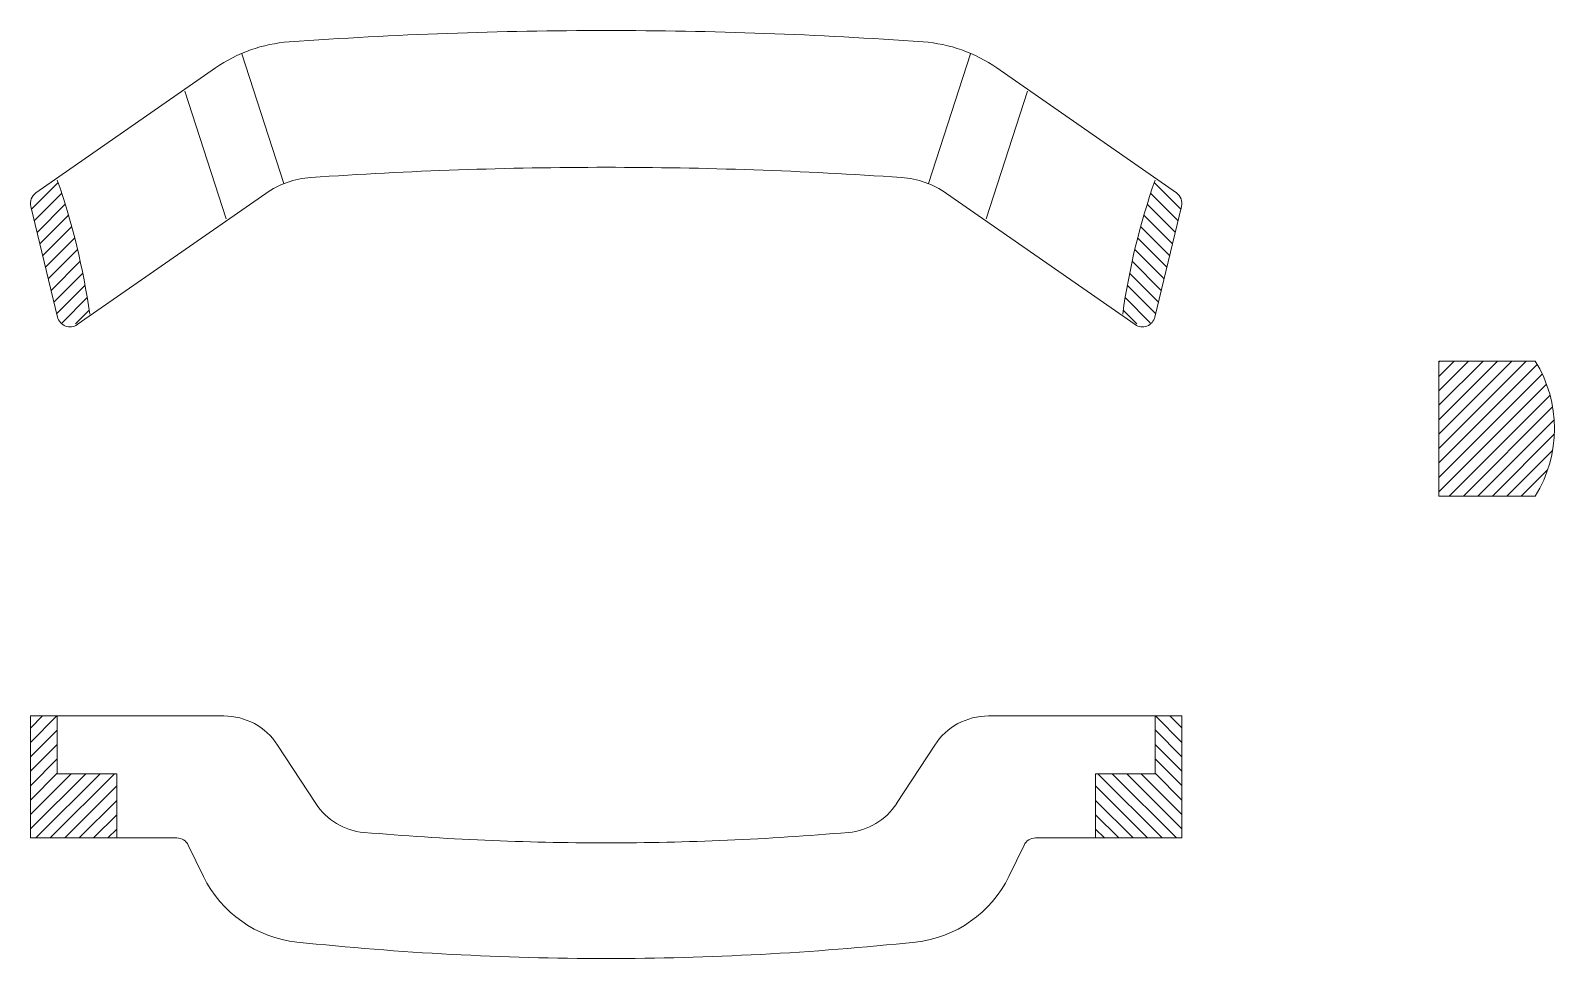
# Model space of a CAD drawing. Header units: millimetres. Extents: x 2758.2 to 2782, y 1679.2 to 1693.6.
import ezdxf

# ---------------------------------------------------------------- set-up
doc = ezdxf.new("R2010")
doc.units = ezdxf.units.MM

msp = doc.modelspace()

# ---------------------------------------------------------------- hatches: boundary and pattern name
at = {"lineweight": 9}
h = msp.add_hatch(dxfattribs=at)
h.set_pattern_fill('ANSI31', color=1, scale=0.05, style=0)
h.set_pattern_definition([(45, (1369.82613, 1126.15828), (-0.112253202, 0.112253202), [])])
h.paths.add_polyline_path([(2758.223, 1690.86, -0.309276), (2758.303, 1691.071), (2758.629, 1691.298, -0.049033), (2759.133, 1689.212), (2758.935, 1689.074, -0.527562), (2758.626, 1689.191)])
h = msp.add_hatch(dxfattribs=at)
h.set_pattern_fill('ANSI31', color=1, scale=0.05, style=0)
h.set_pattern_definition([(135, (4164.53237, 1126.15828), (0.112253202, 0.112253202), [])])
h.paths.add_polyline_path([(2776.135, 1690.86, 0.309276), (2776.055, 1691.071), (2775.729, 1691.298, 0.049033), (2775.225, 1689.212), (2775.424, 1689.074, 0.527562), (2775.732, 1689.191)])
h = msp.add_hatch(dxfattribs=at)
h.set_pattern_fill('ANSI31', color=1, scale=0.05, style=0)
h.set_pattern_definition([(45, (1369.82613, 1127.89537), (-0.112253202, 0.112253202), [])])
edge = h.paths.add_edge_path()
edge.add_arc((2779.964, 1687.428), 1.988, 328.1092, 391.8908)
edge.add_line((2781.652, 1688.478), (2780.152, 1688.478))
edge.add_line((2780.152, 1688.478), (2780.152, 1686.378))
edge.add_line((2780.152, 1686.378), (2781.652, 1686.378))
h = msp.add_hatch(dxfattribs=at)
h.set_pattern_fill('ANSI31', color=1, scale=0.05, style=0)
h.set_pattern_definition([(45, (1369.82613, 1128.87074), (-0.112253202, 0.112253202), [])])
h.paths.add_polyline_path([(2759.554, 1681.054), (2759.554, 1682.054), (2758.629, 1682.054), (2758.629, 1682.954), (2758.211, 1682.954), (2758.211, 1681.054)])
h = msp.add_hatch(dxfattribs=at)
h.set_pattern_fill('ANSI31', color=1, scale=0.05, style=0)
h.set_pattern_definition([(135, (4164.53237, 1128.87074), (0.112253202, 0.112253202), [])])
h.paths.add_polyline_path([(2776.147, 1681.054), (2776.147, 1682.954), (2775.729, 1682.954), (2775.729, 1682.054), (2774.804, 1682.054), (2774.804, 1681.054)])

# ---------------------------------------------------------------- linework, layer by layer
at = {"color": 0, "lineweight": 9}
for p, q in [((2762.159, 1691.242), (2761.502, 1693.261)), ((2772.2, 1691.242), (2772.856, 1693.261)), ((2758.297, 1691.097), (2761.093, 1693.043)), ((2776.062, 1691.097), (2773.266, 1693.043)), ((2761.262, 1690.693), (2760.615, 1692.68)), ((2773.097, 1690.693), (2773.743, 1692.68)), ((2758.941, 1689.048), (2761.875, 1691.09)), ((2775.417, 1689.048), (2772.483, 1691.09)), ((2758.217, 1690.886), (2758.632, 1689.165)), ((2776.142, 1690.886), (2775.726, 1689.165)), ((2780.152, 1688.478), (2781.652, 1688.478)), ((2780.152, 1686.378), (2780.152, 1688.478)), ((2781.652, 1686.378), (2780.152, 1686.378)), ((2758.211, 1682.954), (2761.223, 1682.954)), ((2758.211, 1681.054), (2758.211, 1682.954)), ((2758.629, 1682.954), (2758.629, 1682.054)), ((2776.147, 1682.954), (2773.135, 1682.954)), ((2775.729, 1682.954), (2775.729, 1682.054)), ((2776.147, 1681.054), (2776.147, 1682.954)), ((2762.654, 1681.59), (2762.061, 1682.5)), ((2771.704, 1681.59), (2772.298, 1682.5)), ((2758.629, 1682.054), (2759.554, 1682.054)), ((2759.554, 1682.054), (2759.554, 1681.054)), ((2775.729, 1682.054), (2774.804, 1682.054)), ((2774.804, 1682.054), (2774.804, 1681.054)), ((2760.49, 1681.054), (2758.211, 1681.054)), ((2760.906, 1680.455), (2760.67, 1680.942)), ((2773.452, 1680.455), (2773.689, 1680.942)), ((2773.868, 1681.054), (2776.147, 1681.054))]:
    msp.add_line(p, q, dxfattribs=at)
for centre, radius, start, end in [((2762.406, 1691.155), 2.3, 94.121, 124.8344), ((2767.179, 1624.911), 68.715, 90, 94.12099), ((2767.179, 1624.911), 68.715, 85.87901, 90), ((2771.952, 1691.155), 2.3, 55.1656, 85.879), ((2762.675, 1689.941), 1.4, 93.9621, 124.8344), ((2767.179, 1624.911), 66.585, 90, 93.96212), ((2767.179, 1624.911), 66.585, 86.03788, 90), ((2771.683, 1689.941), 1.4, 55.1656, 86.0379), ((2758.411, 1690.933), 0.2, 124.8344, 193.5767), ((2748.271, 1687.692), 10.968, 7.9624, 19.191), ((2786.088, 1687.692), 10.968, 160.809, 172.0376), ((2775.947, 1690.933), 0.2, 346.4233, 55.1656), ((2758.827, 1689.212), 0.2, 193.5767, 304.8344), ((2775.532, 1689.212), 0.2, 235.1656, 346.4233), ((2779.964, 1687.428), 1.988, 328.1092, 31.8908), ((2761.223, 1681.954), 1, 33.1086, 90), ((2773.135, 1681.954), 1, 90, 146.8914), ((2763.492, 1682.136), 1, 213.1086, 265.0389), ((2770.867, 1682.136), 1, 274.9611, 326.8914), ((2767.179, 1724.616), 43.639, 265.0389, 270), ((2767.179, 1724.616), 43.639, 270, 274.9611), ((2760.49, 1680.854), 0.2, 25.926, 90), ((2773.868, 1680.854), 0.2, 90, 154.074), ((2762.557, 1681.258), 1.836, 205.926, 263.9152), ((2771.801, 1681.258), 1.836, 276.0848, 334.074), ((2767.179, 1724.616), 45.439, 263.9152, 270), ((2767.179, 1724.616), 45.439, 270, 276.0848)]:
    msp.add_arc(centre, radius, start, end, dxfattribs=at)

doc.saveas('drawing.dxf')
